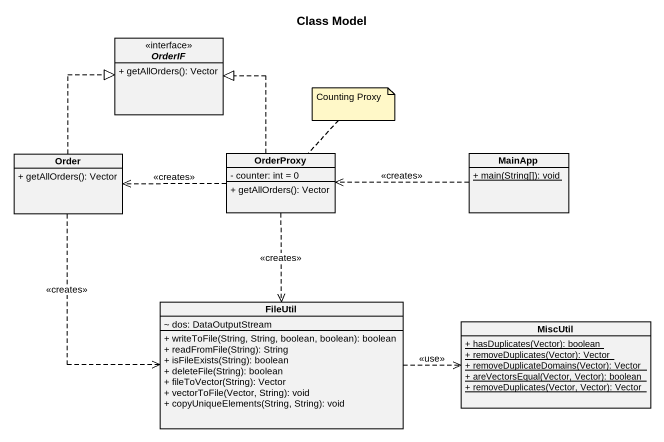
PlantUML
@startuml
title Class Model
hide circle
hide empty members
skinparam classAttributeIconSize 0
interface OrderIF <<interface>> {
  + getAllOrders(): Vector
}
class Order {
  + getAllOrders(): Vector
}
class OrderProxy {
  - counter: int = 0
  + getAllOrders(): Vector
}
class MainApp {
  {static} + main(String[]): void
}
class FileUtil {
  ~ dos: DataOutputStream
  + writeToFile(String, String, boolean, boolean): boolean
  + readFromFile(String): String
  + isFileExists(String): boolean
  + deleteFile(String): boolean
  + fileToVector(String): Vector
  + vectorToFile(Vector, String): void
  + copyUniqueElements(String, String): void
}
class MiscUtil {
  {static} + hasDuplicates(Vector): boolean
  {static} + removeDuplicates(Vector): Vector
  {static} + removeDuplicateDomains(Vector): Vector
  {static} + areVectorsEqual(Vector, Vector): boolean
  {static} + removeDuplicates(Vector, Vector): Vector
}
Order .up.|> OrderIF
Order ..> FileUtil : <<creates>>
OrderProxy .up.|> OrderIF
OrderProxy .left.> Order : <<creates>>
OrderProxy ..> FileUtil : <<creates>>
MainApp .left.> OrderProxy : <<creates>>
FileUtil .right.> MiscUtil : <<use>>
note top of OrderProxy : Counting Proxy
@enduml
